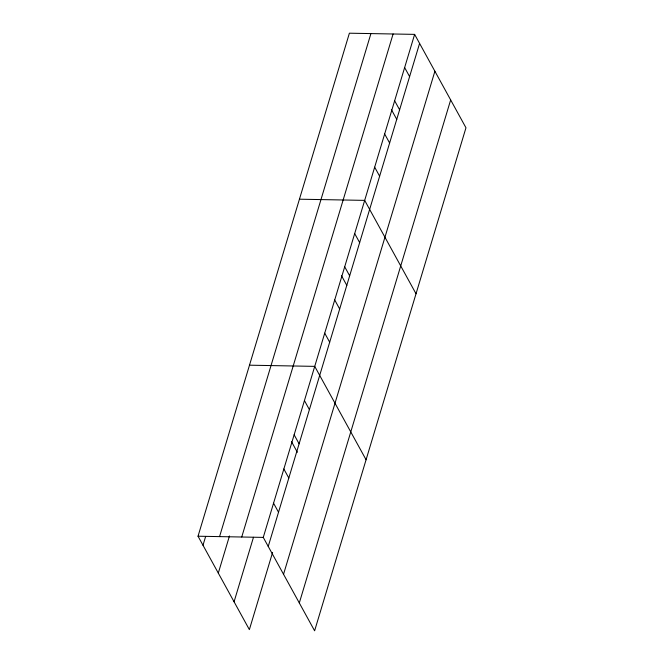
<?xml version="1.0" encoding="UTF-8"?>
<svg xmlns="http://www.w3.org/2000/svg" width="664" height="664" viewBox="0 0 664 664"><rect width="100%" height="100%" fill="white"/><g stroke="black" fill="none" stroke-linecap="round" stroke-linejoin="round"><path stroke-width="1" d="M272.605 552.415L249.373 629.621L198.03 536.221L349.388 33.2L414.626 34.379L465.97 127.778L314.611 630.8L263.268 537.4L414.626 34.379M202.993 545.252L205.641 536.462M219.56 536.612L370.919 33.59M218.298 573.098L229.47 535.956M241.737 537.01L393.096 33.989M234.068 601.783L253.474 537.276M268.231 546.43L419.59 43.409M283.536 574.277L434.895 71.247M299.306 602.962L450.665 99.932M299.439 199.2L364.677 200.379L416.029 293.778M249.49 365.192L314.728 366.37L366.08 459.77M198.03 536.221L263.268 537.4M404.642 67.579L409.605 76.609M394.648 100.779L399.612 109.809M391.353 109.535L396.781 119.412M384.655 133.979L389.627 143.009M374.67 167.179L379.634 176.209M354.692 233.579L359.656 242.609M344.699 266.779L349.662 275.809M341.404 275.535L346.832 285.412M334.714 299.97L339.678 309.009M324.721 333.17L329.684 342.201M304.436 400.583L309.399 409.613M294.144 434.787L299.107 443.818M291.454 441.527L297.381 452.309M283.852 468.991L288.815 478.022M273.56 503.196L278.523 512.226"/></g></svg>
